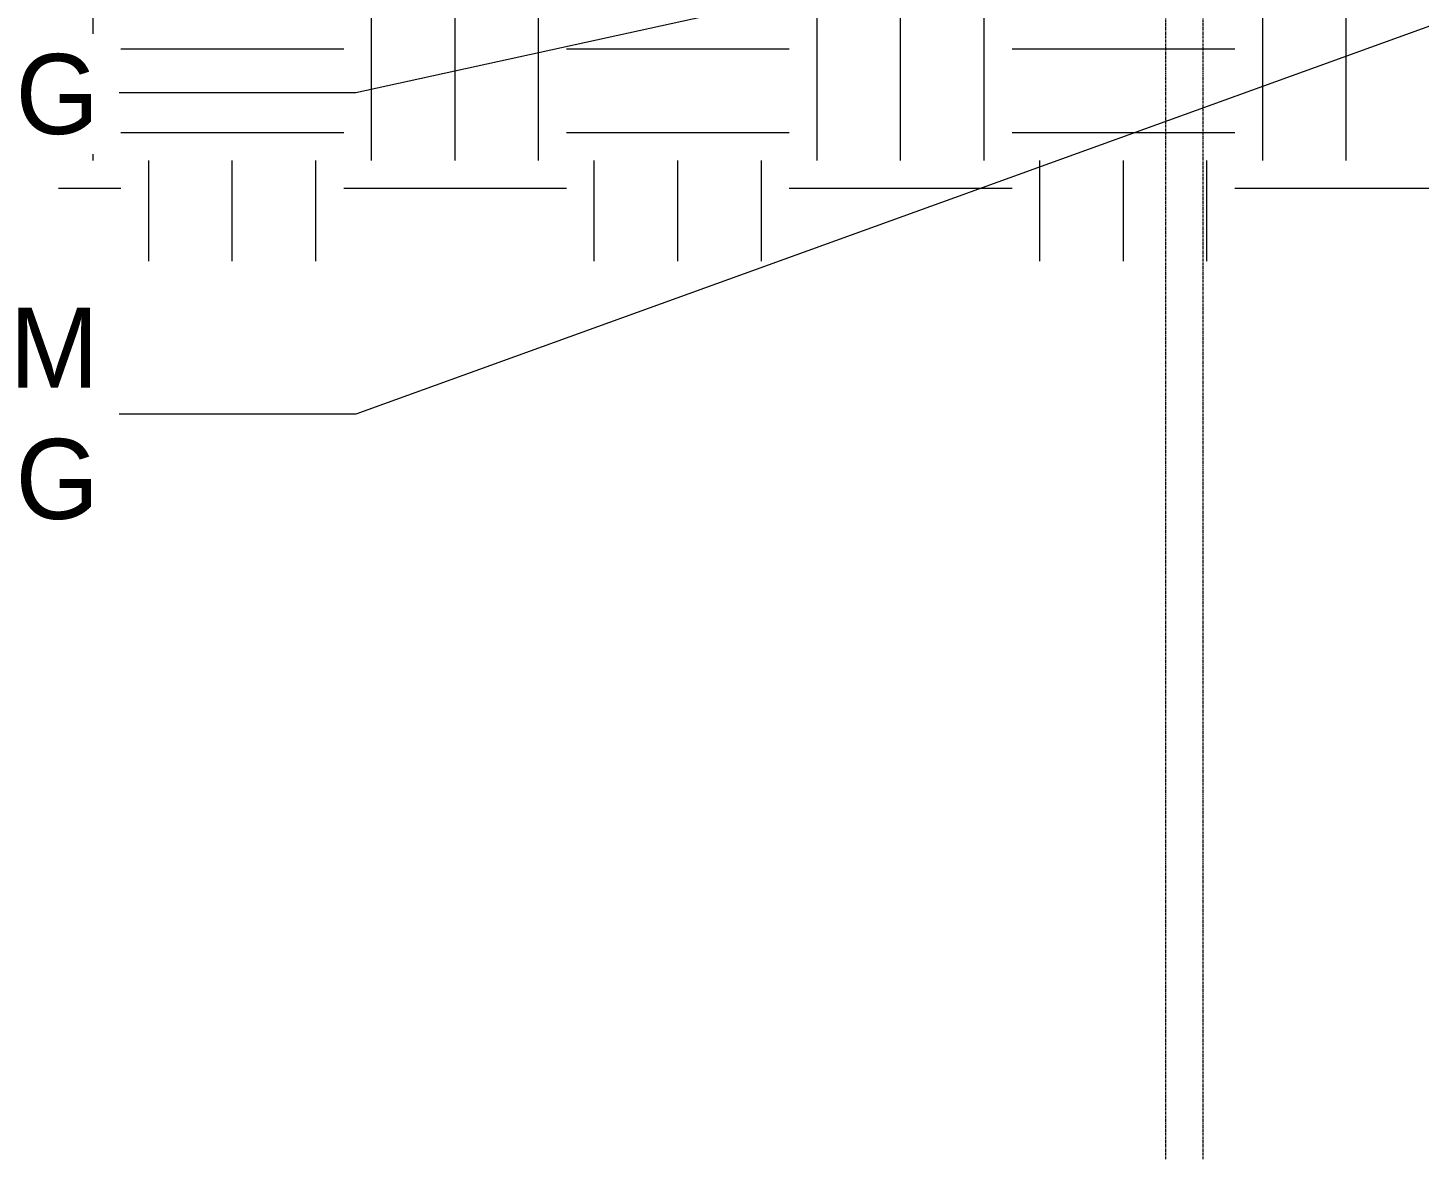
# Model space of a CAD drawing. Header units: inches. Extents: x -23565 to -21, y -324 to 853.
# Drawn here: x -9194.2 to -8894.4, y -293 to -49.3 of the extents above; entities that cross this region are included whole.
import ezdxf

# ---------------------------------------------------------------- set-up
doc = ezdxf.new("R2010")
doc.units = ezdxf.units.IN
doc.header["$MEASUREMENT"] = 0
doc.linetypes.add('Grid Line 1_2_', pattern=[0.875, 0.5, -0.125, 0.125, -0.125])
for name, color, linetype, lineweight in [('A-ANNO-IDEN', 131, 'Continuous', 9), ('C-TOPO', 7, 'Continuous', 13), ('S-GRID', 1, 'Continuous', 9)]:
    doc.layers.add(name, color=color, linetype=linetype, lineweight=lineweight)
doc.styles.add('Century Gothic', font='GOTHIC.TTF', dxfattribs={"height": 17.245342})

msp = doc.modelspace()

# ---------------------------------------------------------------- hatches: boundary and pattern name
at = {"layer": 'C-TOPO', "lineweight": 9}
h = msp.add_hatch(dxfattribs=at)
h.set_pattern_fill('FP_49', color=8, style=0, pattern_type=2)
h.set_pattern_definition([(0, (-21606.15, 72.08), (48, 48), [48, -48]), (0, (-21606.15, 90.08), (48, 48), [48, -48]), (0, (-21606.15, 108.08), (48, 48), [48, -48]), (90, (-21600.15, 114.08), (-48, 48), [48, -48]), (90, (-21582.15, 114.08), (-48, 48), [48, -48]), (90, (-21564.15, 114.08), (-48, 48), [48, -48])])
h.paths.add_polyline_path([(-8412.91623, -99.61925), (-7278.60553, -99.61925), (-7278.60553, -48), (-7290.96069, -48), (-7290.96069, -36), (-7285.96069, -36), (-7285.96069, -6), (-8944.46069, -6), (-8944.46069, -36), (-8939.46069, -36), (-8939.46069, -48), (-8957.46069, -48), (-8957.46069, -36), (-8954.46069, -36), (-8954.46069, 0), (-9187.53623, 0), (-9187.53623, -99.61925), (-8417.81184, -99.61925)], flags=0)

# ---------------------------------------------------------------- linework, layer by layer
at = {"layer": 'A-ANNO-IDEN', "color": 153}
for p, q in [((-8751.47678, 18.27469), (-9123.50036, -63.34601)), ((-8732.87231, 8.63911), (-9123.50036, -132.5435)), ((-9123.50036, -63.34601), (-9178.85641, -63.34601)), ((-9123.50036, -132.5435), (-9178.85641, -132.5435))]:
    msp.add_line(p, q, dxfattribs=at)
at = {"layer": 'S-GRID', "linetype": 'Grid Line 1_2_'}
for p, q in [((-8948.96069, -293.03588), (-8948.96069, 738.65708)), ((-8948.96069, -293.03588), (-8948.96069, 738.65708)), ((-8940.96069, -293.03588), (-8940.96069, 738.65708)), ((-8940.96069, -293.03588), (-8940.96069, 738.65708))]:
    msp.add_line(p, q, dxfattribs=at)

# ---------------------------------------------------------------- next in the draw order: texts
at = {"layer": 'A-ANNO-IDEN', "char_height": 17.2453416, "attachment_point": 3, "line_spacing_factor": 0.984117, "style": 'Century Gothic', "bg_fill": 3, "box_fill_scale": 1.25, "bg_fill_color": 0, "bg_fill_transparency": 0}
for s, insert, width in [('SAFETY GLAZING', (-9178.85641, -54.95782), 225.504), ('INTERIOR GRADE ALUMINUM\\PSTOREFRONT W/ SAFETY GLAZING', (-9178.85641, -109.58387), 451.656)]:
    msp.add_mtext(s, dxfattribs=dict(at, insert=insert, width=width))

doc.saveas('drawing.dxf')
